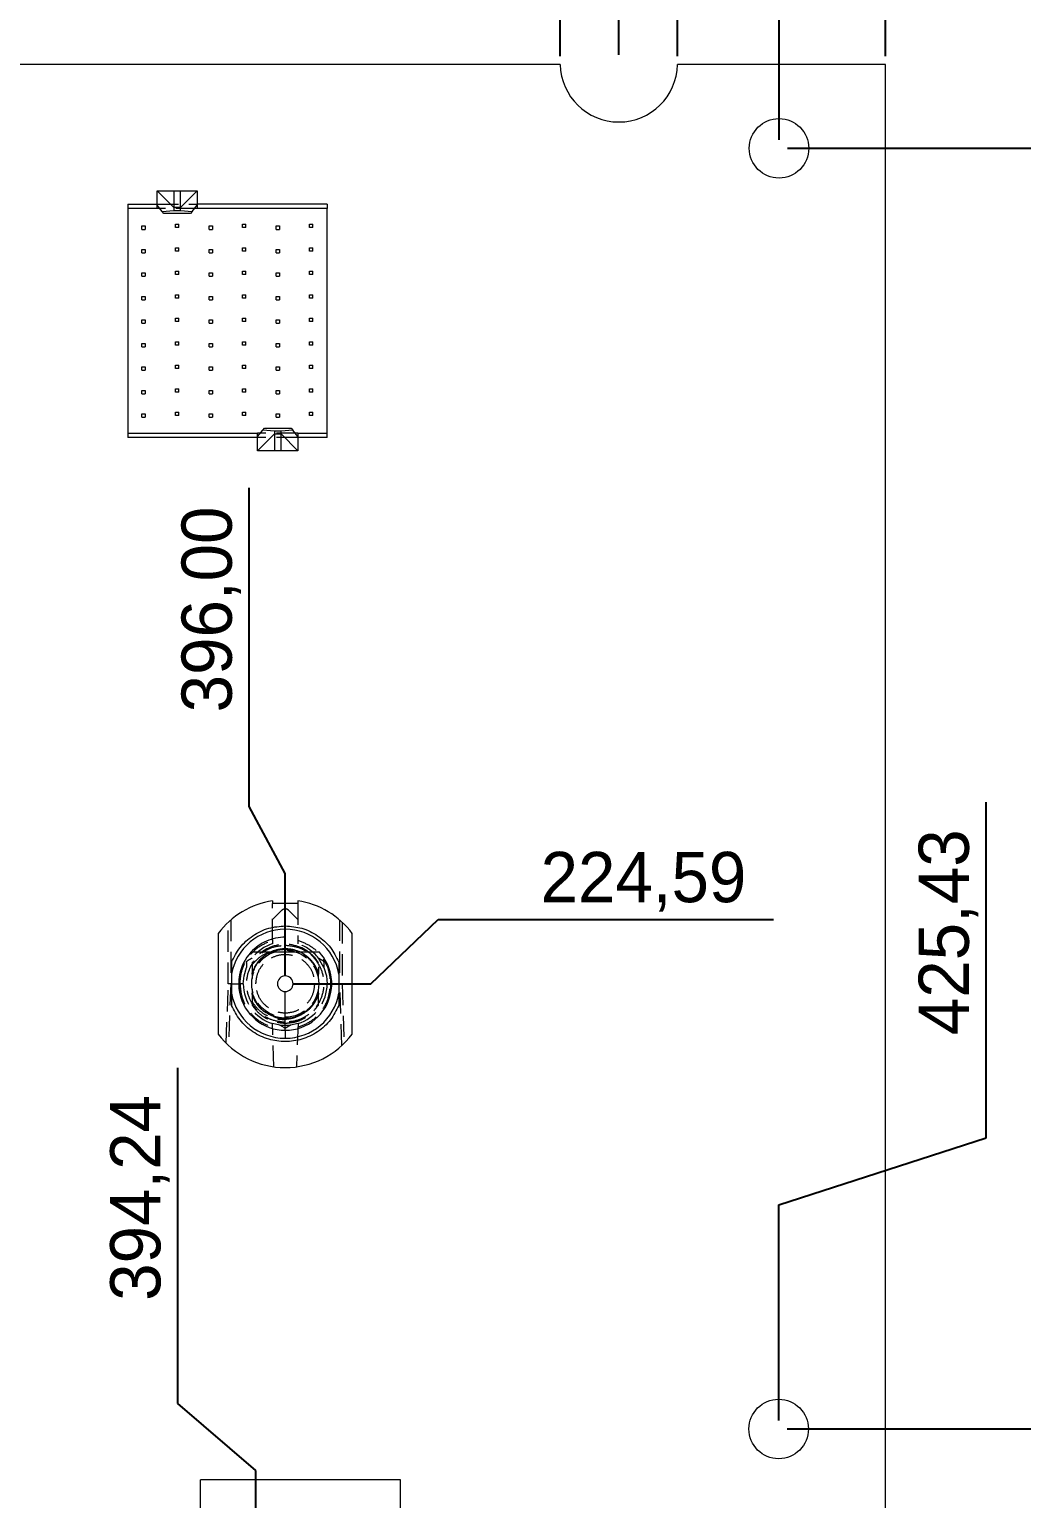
# Model space of a CAD drawing. Header units: millimetres. Extents: x -64 to 530, y -86 to 334.
# Drawn here: x 380.7 to 439.9, y 193.9 to 281.5 of the extents above; entities that cross this region are included whole.
import ezdxf

# ---------------------------------------------------------------- set-up
doc = ezdxf.new("R2010")
doc.units = ezdxf.units.MM
doc.header["$PDSIZE"] = -1
doc.linetypes.add('HIDDEN', pattern=[1.905, 1.27, -0.635])
doc.dimstyles.new('ISO-25', dxfattribs={"dimtxt": 2.5, "dimasz": 2.5, "dimexe": 1.25, "dimexo": 0.625, "dimtad": 1, "dimtxsty": 'Standard', "dimcen": 2.5, "dimadec": 0, "dimazin": 0, "dimtfac": 1, "dimtmove": 0, "dimatfit": 3, "dimfxl": 0, "dimarcsym": 0})

# ---------------------------------------------------------------- blocks, each defined once
blk = doc.blocks.new('*D35')
at = {"color": 0, "lineweight": -2}
for p, q in [((437.684, 297.079), (437.684, 315.579)), ((431.8, 293.079), (437.684, 297.079)), ((431.8, 279.9), (431.8, 293.079))]:
    blk.add_line(p, q, dxfattribs=at)
at = {"layer": 'Defpoints', "color": 0}
for p in [(437.684, 301.079), (431.8, 279.4), (0, 0)]:
    blk.add_point(p, dxfattribs=at)
at = {"color": 0, "insert": (435.434, 308.579), "char_height": 3, "attachment_point": 5, "rotation": 90}
blk.add_mtext('431,80', dxfattribs=at)
blk = doc.blocks.new('*D50')
at = {"color": 0, "lineweight": -2}
for p, q in [((411.281, 297.743), (411.281, 316.243)), ((415.9, 293.743), (411.281, 297.743)), ((415.9, 279.97), (415.9, 293.743))]:
    blk.add_line(p, q, dxfattribs=at)
at = {"layer": 'Defpoints', "color": 0}
for p in [(411.281, 301.743), (415.9, 279.47), (0, 0)]:
    blk.add_point(p, dxfattribs=at)
at = {"color": 0, "insert": (409.031, 309.243), "char_height": 3, "attachment_point": 5, "rotation": 90}
blk.add_mtext('415,90', dxfattribs=at)
blk = doc.blocks.new('*D51')
at = {"color": 0, "lineweight": -2}
for p, q in [((441.42, 274.4), (445.42, 275.871)), ((445.42, 275.871), (464.92, 275.871)), ((425.95, 274.4), (441.42, 274.4))]:
    blk.add_line(p, q, dxfattribs=at)
at = {"layer": 'Defpoints', "color": 0}
for p in [(449.42, 275.871), (425.45, 274.4), (0, 0)]:
    blk.add_point(p, dxfattribs=at)
at = {"color": 0, "insert": (457.42, 278.121), "char_height": 3, "attachment_point": 5}
blk.add_mtext('274,40', dxfattribs=at)
blk = doc.blocks.new('*D52')
at = {"color": 0, "lineweight": -2}
for p, q in [((423.283, 294.998), (423.283, 314.998)), ((425.45, 290.998), (423.283, 294.998)), ((425.45, 274.9), (425.45, 290.998))]:
    blk.add_line(p, q, dxfattribs=at)
at = {"layer": 'Defpoints', "color": 0}
for p in [(423.283, 298.998), (425.45, 274.4), (0, 0)]:
    blk.add_point(p, dxfattribs=at)
at = {"color": 0, "insert": (421.033, 307.248), "char_height": 3, "attachment_point": 5, "rotation": 90}
blk.add_mtext('425,45', dxfattribs=at)
blk = doc.blocks.new('*D53')
at = {"color": 0, "lineweight": -2}
for p, q in [((425.93, 198.05), (448.265, 198.05)), ((448.265, 198.05), (452.265, 194.721)), ((452.265, 194.721), (470.765, 194.721))]:
    blk.add_line(p, q, dxfattribs=at)
at = {"layer": 'Defpoints', "color": 0}
for p in [(425.43, 198.05), (456.265, 194.721), (0, 0)]:
    blk.add_point(p, dxfattribs=at)
at = {"color": 0, "insert": (463.765, 196.971), "char_height": 3, "attachment_point": 5}
blk.add_mtext('198,05', dxfattribs=at)
blk = doc.blocks.new('*D56')
at = {"color": 0, "lineweight": -2}
for p, q in [((437.803, 215.414), (437.803, 235.414)), ((425.43, 211.414), (437.803, 215.414)), ((425.43, 198.55), (425.43, 211.414))]:
    blk.add_line(p, q, dxfattribs=at)
at = {"layer": 'Defpoints', "color": 0}
for p in [(437.803, 219.414), (425.43, 198.05), (0, 0)]:
    blk.add_point(p, dxfattribs=at)
at = {"color": 0, "insert": (435.553, 227.664), "char_height": 3, "attachment_point": 5, "rotation": 90}
blk.add_mtext('425,43', dxfattribs=at)
blk = doc.blocks.new('*D77')
at = {"color": 0, "lineweight": -2}
for p, q in [((404.526, 297.682), (404.526, 316.182)), ((412.401, 293.682), (404.526, 297.682)), ((412.401, 279.9), (412.401, 293.682))]:
    blk.add_line(p, q, dxfattribs=at)
at = {"layer": 'Defpoints', "color": 0}
for p in [(404.526, 301.682), (412.401, 279.4), (0, 0)]:
    blk.add_point(p, dxfattribs=at)
at = {"color": 0, "insert": (402.276, 309.182), "char_height": 3, "attachment_point": 5, "rotation": 90}
blk.add_mtext('412,40', dxfattribs=at)
blk = doc.blocks.new('*D78')
at = {"color": 0, "lineweight": -2}
for p, q in [((417.265, 297.291), (417.265, 315.791)), ((419.399, 293.291), (417.265, 297.291)), ((419.399, 279.9), (419.399, 293.291))]:
    blk.add_line(p, q, dxfattribs=at)
at = {"layer": 'Defpoints', "color": 0}
for p in [(417.265, 301.291), (419.399, 279.4), (0, 0)]:
    blk.add_point(p, dxfattribs=at)
at = {"color": 0, "insert": (415.015, 308.791), "char_height": 3, "attachment_point": 5, "rotation": 90}
blk.add_mtext('419,40', dxfattribs=at)
blk = doc.blocks.new('*D118')
at = {"color": 0, "lineweight": -2}
for p, q in [((389.587, 199.576), (389.587, 219.576)), ((394.242, 195.576), (389.587, 199.576)), ((394.242, 191.725), (394.242, 195.576))]:
    blk.add_line(p, q, dxfattribs=at)
at = {"layer": 'Defpoints', "color": 0}
for p in [(389.587, 203.576), (394.242, 191.225), (0, 0)]:
    blk.add_point(p, dxfattribs=at)
at = {"color": 0, "insert": (387.337, 211.826), "char_height": 3, "attachment_point": 5, "rotation": 90}
blk.add_mtext('394,24', dxfattribs=at)
blk = doc.blocks.new('*D119')
at = {"color": 0, "lineweight": -2}
for p, q in [((393.843, 235.159), (393.843, 254.159)), ((396, 231.159), (393.843, 235.159)), ((396, 225.095), (396, 231.159))]:
    blk.add_line(p, q, dxfattribs=at)
at = {"layer": 'Defpoints', "color": 0}
for p in [(393.843, 239.159), (396, 224.595), (0, 0)]:
    blk.add_point(p, dxfattribs=at)
at = {"color": 0, "insert": (391.593, 246.909), "char_height": 3, "attachment_point": 5, "rotation": 90}
blk.add_mtext('396,00', dxfattribs=at)
blk = doc.blocks.new('*D142')
at = {"color": 0, "lineweight": -2}
for p, q in [((401.115, 224.595), (405.115, 228.426)), ((405.115, 228.426), (425.115, 228.426)), ((396.5, 224.595), (401.115, 224.595))]:
    blk.add_line(p, q, dxfattribs=at)
at = {"layer": 'Defpoints', "color": 0}
for p in [(409.115, 228.426), (396, 224.595), (0, 0)]:
    blk.add_point(p, dxfattribs=at)
at = {"color": 0, "insert": (417.365, 230.676), "char_height": 3, "attachment_point": 5}
blk.add_mtext('224,59', dxfattribs=at)

msp = doc.modelspace()

# ---------------------------------------------------------------- linework, layer by layer
at = {"color": 7, "linetype": 'Continuous', "lineweight": 15}
for p, q in [((412.401, 279.4), (297.399, 279.4)), ((431.8, 279.4), (419.399, 279.4)), ((431.8, 172.97), (431.8, 279.4)), ((388.355, 271.87), (389.355, 271.87)), ((388.355, 271.87), (389.355, 270.87)), ((388.355, 271.02), (388.355, 271.87)), ((389.355, 271.87), (389.755, 271.87)), ((389.355, 271.87), (389.355, 270.87)), ((389.755, 270.87), (389.755, 271.87)), ((389.755, 270.87), (390.755, 271.87)), ((389.755, 271.87), (390.755, 271.87)), ((390.755, 271.87), (390.755, 271.02)), ((386.605, 271.07), (388.355, 271.07)), ((386.605, 271.07), (386.605, 270.82)), ((386.605, 270.82), (386.605, 257.42)), ((388.355, 270.82), (386.605, 270.82)), ((388.66, 270.639), (388.355, 271.02)), ((388.355, 270.82), (388.355, 271.02)), ((388.66, 270.639), (389.355, 270.7)), ((389.755, 270.87), (389.355, 270.87)), ((389.355, 270.87), (389.355, 270.7)), ((389.355, 270.7), (389.755, 270.7)), ((389.755, 270.7), (389.755, 270.87)), ((389.755, 270.7), (390.45, 270.639)), ((390.45, 270.639), (390.755, 271.02)), ((398.505, 271.07), (390.755, 271.07)), ((390.755, 271.02), (390.755, 270.82)), ((398.505, 270.82), (390.755, 270.82)), ((398.505, 271.07), (398.505, 270.82)), ((398.505, 257.42), (398.505, 270.82)), ((388.755, 270.52), (388.66, 270.639)), ((390.355, 270.52), (388.755, 270.52)), ((390.45, 270.639), (390.355, 270.52)), ((394.355, 257.22), (394.66, 257.601)), ((394.66, 257.601), (394.755, 257.72)), ((395.355, 257.54), (394.66, 257.601)), ((394.755, 257.72), (396.355, 257.72)), ((395.355, 257.54), (395.355, 257.37)), ((395.755, 257.54), (395.355, 257.54)), ((396.45, 257.601), (395.755, 257.54)), ((395.755, 257.37), (395.755, 257.54)), ((396.355, 257.72), (396.45, 257.601)), ((396.755, 257.22), (396.45, 257.601)), ((386.605, 257.42), (394.355, 257.42)), ((386.605, 257.42), (386.605, 257.17)), ((394.355, 257.17), (386.605, 257.17)), ((394.355, 257.22), (394.355, 257.42)), ((395.355, 257.37), (394.355, 256.37)), ((394.355, 256.37), (394.355, 257.22)), ((395.355, 257.37), (395.755, 257.37)), ((395.355, 257.37), (395.355, 256.37)), ((396.755, 256.37), (395.755, 257.37)), ((395.755, 256.37), (395.755, 257.37)), ((396.755, 257.42), (398.505, 257.42)), ((396.755, 257.42), (396.755, 257.22)), ((396.755, 257.22), (396.755, 256.37)), ((398.505, 257.17), (396.755, 257.17)), ((398.505, 257.17), (398.505, 257.42)), ((395.355, 256.37), (394.355, 256.37)), ((395.755, 256.37), (395.355, 256.37)), ((396.755, 256.37), (395.755, 256.37)), ((395.25, 229.538), (395.25, 229.37)), ((396.75, 229.538), (396.75, 229.37)), ((396.75, 229.37), (395.25, 229.37)), ((396, 227.845), (396, 227.37)), ((392, 227.595), (392, 221.595)), ((400, 221.595), (400, 227.595)), ((396, 225.06), (396, 226.47)), ((396, 221.82), (396, 224.13)), ((396, 221.82), (396, 221.345)), ((402.878, 195.01), (390.94, 195.01)), ((390.94, 187.517), (390.94, 195.01)), ((402.878, 187.517), (402.878, 195.01))]:
    msp.add_line(p, q, dxfattribs=at)
at = {"color": 7, "linetype": 'HIDDEN', "lineweight": 0}
for p, q in [((388.355, 271.07), (390.755, 271.07)), ((390.755, 270.82), (388.355, 270.82)), ((389.455, 269.87), (389.655, 269.87)), ((389.455, 269.67), (389.455, 269.87)), ((389.655, 269.67), (389.655, 269.87)), ((393.455, 269.67), (393.455, 269.87)), ((393.455, 269.87), (393.655, 269.87)), ((393.655, 269.67), (393.655, 269.87)), ((397.455, 269.87), (397.655, 269.87)), ((397.455, 269.67), (397.455, 269.87)), ((397.655, 269.67), (397.655, 269.87)), ((387.455, 269.57), (387.455, 269.77)), ((387.455, 269.77), (387.655, 269.77)), ((387.455, 269.57), (387.655, 269.57)), ((387.655, 269.77), (387.655, 269.57)), ((389.655, 269.67), (389.455, 269.67)), ((391.455, 269.77), (391.655, 269.77)), ((391.455, 269.57), (391.455, 269.77)), ((391.455, 269.57), (391.655, 269.57)), ((391.655, 269.77), (391.655, 269.57)), ((393.655, 269.67), (393.455, 269.67)), ((395.455, 269.57), (395.455, 269.77)), ((395.455, 269.77), (395.655, 269.77)), ((395.455, 269.57), (395.655, 269.57)), ((395.655, 269.77), (395.655, 269.57)), ((397.655, 269.67), (397.455, 269.67)), ((387.455, 268.17), (387.455, 268.37)), ((387.455, 268.37), (387.655, 268.37)), ((387.455, 268.17), (387.655, 268.17)), ((387.655, 268.37), (387.655, 268.17)), ((389.455, 268.47), (389.655, 268.47)), ((389.455, 268.27), (389.455, 268.47)), ((389.655, 268.27), (389.455, 268.27)), ((389.655, 268.27), (389.655, 268.47)), ((391.455, 268.17), (391.455, 268.37)), ((391.455, 268.37), (391.655, 268.37)), ((391.455, 268.17), (391.655, 268.17)), ((391.655, 268.37), (391.655, 268.17)), ((393.455, 268.47), (393.655, 268.47)), ((393.455, 268.27), (393.455, 268.47)), ((393.655, 268.27), (393.455, 268.27)), ((393.655, 268.27), (393.655, 268.47)), ((395.455, 268.17), (395.455, 268.37)), ((395.455, 268.37), (395.655, 268.37)), ((395.455, 268.17), (395.655, 268.17)), ((395.655, 268.37), (395.655, 268.17)), ((397.455, 268.27), (397.455, 268.47)), ((397.455, 268.47), (397.655, 268.47)), ((397.655, 268.27), (397.455, 268.27)), ((397.655, 268.27), (397.655, 268.47)), ((387.455, 266.77), (387.455, 266.97)), ((387.455, 266.97), (387.655, 266.97)), ((387.455, 266.77), (387.655, 266.77)), ((387.655, 266.97), (387.655, 266.77)), ((389.455, 267.07), (389.655, 267.07)), ((389.455, 266.87), (389.455, 267.07)), ((389.655, 266.87), (389.455, 266.87)), ((389.655, 266.87), (389.655, 267.07)), ((391.455, 266.97), (391.655, 266.97)), ((391.455, 266.77), (391.455, 266.97)), ((391.455, 266.77), (391.655, 266.77)), ((391.655, 266.97), (391.655, 266.77)), ((393.455, 267.07), (393.655, 267.07)), ((393.455, 266.87), (393.455, 267.07)), ((393.655, 266.87), (393.455, 266.87)), ((393.655, 266.87), (393.655, 267.07)), ((395.455, 266.77), (395.455, 266.97)), ((395.455, 266.97), (395.655, 266.97)), ((395.455, 266.77), (395.655, 266.77)), ((395.655, 266.97), (395.655, 266.77)), ((397.455, 266.87), (397.455, 267.07)), ((397.455, 267.07), (397.655, 267.07)), ((397.655, 266.87), (397.455, 266.87)), ((397.655, 266.87), (397.655, 267.07)), ((387.455, 265.57), (387.655, 265.57)), ((387.455, 265.37), (387.455, 265.57)), ((387.655, 265.57), (387.655, 265.37)), ((389.455, 265.67), (389.655, 265.67)), ((389.455, 265.47), (389.455, 265.67)), ((389.655, 265.47), (389.455, 265.47)), ((389.655, 265.47), (389.655, 265.67)), ((391.455, 265.57), (391.655, 265.57)), ((391.455, 265.37), (391.455, 265.57)), ((391.655, 265.57), (391.655, 265.37)), ((393.455, 265.67), (393.655, 265.67)), ((393.455, 265.47), (393.455, 265.67)), ((393.655, 265.47), (393.455, 265.47)), ((393.655, 265.47), (393.655, 265.67)), ((395.455, 265.37), (395.455, 265.57)), ((395.455, 265.57), (395.655, 265.57)), ((395.655, 265.57), (395.655, 265.37)), ((397.455, 265.47), (397.455, 265.67)), ((397.455, 265.67), (397.655, 265.67)), ((397.655, 265.47), (397.455, 265.47)), ((397.655, 265.47), (397.655, 265.67)), ((387.455, 265.37), (387.655, 265.37)), ((391.455, 265.37), (391.655, 265.37)), ((395.455, 265.37), (395.655, 265.37)), ((387.455, 264.17), (387.655, 264.17)), ((387.455, 263.97), (387.455, 264.17)), ((387.455, 263.97), (387.655, 263.97)), ((387.655, 264.17), (387.655, 263.97)), ((389.455, 264.27), (389.655, 264.27)), ((389.455, 264.07), (389.455, 264.27)), ((389.655, 264.07), (389.455, 264.07)), ((389.655, 264.07), (389.655, 264.27)), ((391.455, 264.17), (391.655, 264.17)), ((391.455, 263.97), (391.455, 264.17)), ((391.455, 263.97), (391.655, 263.97)), ((391.655, 264.17), (391.655, 263.97)), ((393.455, 264.27), (393.655, 264.27)), ((393.455, 264.07), (393.455, 264.27)), ((393.655, 264.07), (393.455, 264.07)), ((393.655, 264.07), (393.655, 264.27)), ((395.455, 263.97), (395.455, 264.17)), ((395.455, 264.17), (395.655, 264.17)), ((395.455, 263.97), (395.655, 263.97)), ((395.655, 264.17), (395.655, 263.97)), ((397.455, 264.07), (397.455, 264.27)), ((397.455, 264.27), (397.655, 264.27)), ((397.655, 264.07), (397.455, 264.07)), ((397.655, 264.07), (397.655, 264.27)), ((389.455, 262.87), (389.655, 262.87)), ((389.455, 262.67), (389.455, 262.87)), ((389.655, 262.67), (389.655, 262.87)), ((393.455, 262.87), (393.655, 262.87)), ((393.455, 262.67), (393.455, 262.87)), ((393.655, 262.67), (393.655, 262.87)), ((397.455, 262.67), (397.455, 262.87)), ((397.455, 262.87), (397.655, 262.87)), ((397.655, 262.67), (397.655, 262.87)), ((387.455, 262.77), (387.655, 262.77)), ((387.455, 262.57), (387.455, 262.77)), ((387.455, 262.57), (387.655, 262.57)), ((387.655, 262.77), (387.655, 262.57)), ((389.655, 262.67), (389.455, 262.67)), ((391.455, 262.57), (391.455, 262.77)), ((391.455, 262.77), (391.655, 262.77)), ((391.455, 262.57), (391.655, 262.57)), ((391.655, 262.77), (391.655, 262.57)), ((393.655, 262.67), (393.455, 262.67)), ((395.455, 262.57), (395.455, 262.77)), ((395.455, 262.77), (395.655, 262.77)), ((395.455, 262.57), (395.655, 262.57)), ((395.655, 262.77), (395.655, 262.57)), ((397.655, 262.67), (397.455, 262.67)), ((387.455, 261.37), (387.655, 261.37)), ((387.455, 261.17), (387.455, 261.37)), ((387.455, 261.17), (387.655, 261.17)), ((387.655, 261.37), (387.655, 261.17)), ((389.455, 261.47), (389.655, 261.47)), ((389.455, 261.27), (389.455, 261.47)), ((389.655, 261.27), (389.455, 261.27)), ((389.655, 261.27), (389.655, 261.47)), ((391.455, 261.37), (391.655, 261.37)), ((391.455, 261.17), (391.455, 261.37)), ((391.455, 261.17), (391.655, 261.17)), ((391.655, 261.37), (391.655, 261.17)), ((393.455, 261.47), (393.655, 261.47)), ((393.455, 261.27), (393.455, 261.47)), ((393.655, 261.27), (393.455, 261.27)), ((393.655, 261.27), (393.655, 261.47)), ((395.455, 261.17), (395.455, 261.37)), ((395.455, 261.37), (395.655, 261.37)), ((395.455, 261.17), (395.655, 261.17)), ((395.655, 261.37), (395.655, 261.17)), ((397.455, 261.27), (397.455, 261.47)), ((397.455, 261.47), (397.655, 261.47)), ((397.655, 261.27), (397.455, 261.27)), ((397.655, 261.27), (397.655, 261.47)), ((387.455, 259.77), (387.455, 259.97)), ((387.455, 259.97), (387.655, 259.97)), ((387.455, 259.77), (387.655, 259.77)), ((387.655, 259.97), (387.655, 259.77)), ((389.455, 260.07), (389.655, 260.07)), ((389.455, 259.87), (389.455, 260.07)), ((389.655, 259.87), (389.455, 259.87)), ((389.655, 259.87), (389.655, 260.07)), ((391.455, 259.77), (391.455, 259.97)), ((391.455, 259.97), (391.655, 259.97)), ((391.455, 259.77), (391.655, 259.77)), ((391.655, 259.97), (391.655, 259.77)), ((393.455, 260.07), (393.655, 260.07)), ((393.455, 259.87), (393.455, 260.07)), ((393.655, 259.87), (393.455, 259.87)), ((393.655, 259.87), (393.655, 260.07)), ((395.455, 259.97), (395.655, 259.97)), ((395.455, 259.77), (395.455, 259.97)), ((395.455, 259.77), (395.655, 259.77)), ((395.655, 259.97), (395.655, 259.77)), ((397.455, 259.87), (397.455, 260.07)), ((397.455, 260.07), (397.655, 260.07)), ((397.655, 259.87), (397.455, 259.87)), ((397.655, 259.87), (397.655, 260.07)), ((387.455, 258.57), (387.655, 258.57)), ((387.455, 258.37), (387.455, 258.57)), ((387.655, 258.57), (387.655, 258.37)), ((389.455, 258.47), (389.455, 258.67)), ((389.455, 258.67), (389.655, 258.67)), ((389.655, 258.47), (389.455, 258.47)), ((389.655, 258.47), (389.655, 258.67)), ((391.455, 258.37), (391.455, 258.57)), ((391.455, 258.57), (391.655, 258.57)), ((391.655, 258.57), (391.655, 258.37)), ((393.455, 258.67), (393.655, 258.67)), ((393.455, 258.47), (393.455, 258.67)), ((393.655, 258.47), (393.455, 258.47)), ((393.655, 258.47), (393.655, 258.67)), ((395.455, 258.57), (395.655, 258.57)), ((395.455, 258.37), (395.455, 258.57)), ((395.655, 258.57), (395.655, 258.37)), ((397.455, 258.47), (397.455, 258.67)), ((397.455, 258.67), (397.655, 258.67)), ((397.655, 258.47), (397.455, 258.47)), ((397.655, 258.47), (397.655, 258.67)), ((387.455, 258.37), (387.655, 258.37)), ((391.455, 258.37), (391.655, 258.37)), ((395.455, 258.37), (395.655, 258.37)), ((396.755, 257.42), (394.355, 257.42)), ((396.755, 257.17), (394.355, 257.17)), ((395.25, 227.189), (395.25, 229.37)), ((395.25, 228.43), (395.823, 229.003)), ((396.177, 229.003), (396.75, 228.43)), ((396.75, 229.37), (396.75, 227.189)), ((392.606, 224.595), (392.606, 228.266)), ((392.75, 228.395), (392.75, 225.245)), ((399.25, 225.245), (399.25, 228.395)), ((399.394, 228.266), (399.394, 224.595)), ((397.398, 226.484), (397.975, 225.869)), ((398.308, 225.555), (397.986, 226.114)), ((394.025, 225.869), (394.025, 224.91)), ((394.025, 225.596), (394.025, 225.246)), ((394.187, 225.561), (394.025, 225.246)), ((394.025, 225.161), (394.173, 225.474)), ((397.681, 225.818), (397.975, 225.246)), ((397.681, 225.818), (397.975, 225.246)), ((397.815, 225.5), (397.975, 225.161)), ((397.975, 225.246), (397.851, 225.487)), ((397.975, 225.596), (397.975, 225.246)), ((397.975, 224.91), (397.975, 225.161)), ((392.482, 221.042), (392.606, 224.595)), ((392.75, 224.595), (392.606, 224.595)), ((392.75, 224.595), (392.621, 220.909)), ((392.75, 224.595), (393.3, 224.595)), ((393.5, 224.595), (393.3, 224.595)), ((394.025, 224.28), (394.025, 223.522)), ((397.975, 224.029), (397.975, 224.28)), ((398.7, 224.595), (398.5, 224.595)), ((398.7, 224.595), (399.25, 224.595)), ((399.379, 220.909), (399.25, 224.595)), ((399.25, 224.595), (399.394, 224.595)), ((399.394, 224.595), (399.518, 221.042)), ((394.287, 223.472), (394.025, 224.029)), ((394.287, 223.472), (394.025, 224.029)), ((394.025, 223.944), (394.025, 223.321)), ((394.025, 223.944), (394.232, 223.541)), ((397.975, 224.029), (397.614, 223.324)), ((397.975, 223.944), (397.711, 223.43)), ((397.711, 223.43), (397.975, 223.944)), ((397.975, 223.944), (397.711, 223.43)), ((397.975, 224.029), (397.724, 223.497)), ((397.975, 224.029), (397.724, 223.497)), ((397.745, 223.497), (397.975, 223.944)), ((397.975, 223.321), (397.975, 223.944)), ((398.725, 224.071), (398.725, 224.071)), ((394.025, 223.321), (394.254, 223.048)), ((394.96, 222.794), (395.321, 222.636)), ((397.769, 223.076), (397.975, 223.321)), ((395.325, 219.641), (395.235, 222.215)), ((395.677, 222.116), (395.235, 222.215)), ((395.511, 222.306), (396, 222.245)), ((395.95, 221.958), (395.677, 222.116)), ((395.677, 222.116), (396.323, 222.116)), ((396, 222.245), (396.223, 222.273)), ((396.323, 222.116), (396.05, 221.958)), ((396.765, 222.215), (396.323, 222.116)), ((396.765, 222.215), (396.675, 219.641))]:
    msp.add_line(p, q, dxfattribs=at)
at = {"color": 7, "linetype": 'HIDDEN', "lineweight": 0, "flags": 128}
for points in [[(395.224, 226.524), (395.253, 226.528), (395.261, 226.528), (395.263, 226.528), (395.264, 226.527), (395.264, 226.527), (395.264, 226.527), (395.264, 226.527), (395.264, 226.527), (395.264, 226.527), (395.264, 226.527), (395.264, 226.527), (395.264, 226.527), (395.264, 226.527), (395.264, 226.528), (395.264, 226.528), (395.264, 226.528), (395.264, 226.528), (395.264, 226.528), (395.264, 226.528), (395.264, 226.527), (395.264, 226.527), (395.264, 226.527), (395.264, 226.527), (395.264, 226.527), (395.264, 226.527), (395.264, 226.527), (395.264, 226.527), (395.264, 226.527), (395.264, 226.526), (395.264, 226.526), (395.261, 226.523), (395.131, 226.459), (394.968, 226.372)], [(393.5, 224.595), (393.544, 225.061), (393.692, 225.555)], [(394.025, 225.869), (394.025, 225.869)], [(394.025, 225.869), (394.025, 225.869)], [(394.025, 225.869), (394.025, 225.869)], [(394.025, 225.869), (394.025, 225.869)], [(394.025, 225.869), (394.025, 225.869)], [(394.025, 225.869), (394.025, 225.869)], [(394.025, 225.869), (394.025, 225.869)], [(394.025, 225.869), (394.025, 225.869)], [(397.975, 225.869), (397.975, 225.869)], [(397.975, 225.161), (397.975, 225.161)], [(397.975, 225.161), (397.975, 225.161)], [(397.975, 225.161), (397.975, 225.161)], [(397.975, 225.161), (397.975, 225.161)], [(397.975, 225.161), (397.975, 225.161)], [(398.308, 225.555), (398.456, 225.061), (398.5, 224.595)], [(394.025, 224.91), (394.025, 224.91)], [(394.025, 224.28), (394.025, 224.28)], [(394.221, 223.568), (394.221, 223.568)], [(397.975, 224.029), (397.975, 224.029)], [(397.975, 224.029), (397.975, 224.029)], [(397.975, 224.029), (397.975, 224.029)], [(397.975, 224.029), (397.975, 224.029)], [(397.975, 224.029), (397.975, 224.029)], [(397.975, 224.029), (397.975, 224.029)], [(397.975, 224.029), (397.975, 224.029)], [(397.975, 224.029), (397.975, 224.029)], [(394.025, 223.321), (394.025, 223.321)], [(394.025, 223.321), (394.025, 223.321)], [(394.025, 223.321), (394.025, 223.321)], [(394.025, 223.321), (394.025, 223.321)], [(394.025, 223.321), (394.025, 223.321)], [(394.025, 223.321), (394.025, 223.321)], [(394.025, 223.321), (394.025, 223.321)], [(394.973, 222.816), (394.973, 222.816)], [(397.975, 223.321), (397.975, 223.321)]]:
    msp.add_lwpolyline(points, dxfattribs=at)
at = {"color": 7, "linetype": 'Continuous', "lineweight": 15}
for centre in [(425.45, 274.4), (425.43, 198.05)]:
    msp.add_circle(centre, 1.775, dxfattribs=at)
at = {"color": 7, "linetype": 'HIDDEN', "lineweight": 0}
msp.add_circle((396, 224.595), 2, dxfattribs=at)
at = {"color": 7, "linetype": 'Continuous', "lineweight": 15}
for centre, radius, start, end in [((415.9, 279.47), 3.5, 181.14599, 358.85401), ((396, 224.595), 5, 98.62693, 143.1301), ((396, 224.595), 5, 36.8699, 81.37307), ((396, 224.595), 3.25, 90, 169.93673), ((396, 224.595), 3.25, 10.06327, 90), ((396, 224.595), 2.775, 137.49336, 169.10705), ((396, 224.595), 2.775, 10.89324, 42.50663), ((396, 224.595), 2.775, 169.10668, 190.89376), ((396, 224.595), 2.775, 349.10676, 10.89295), ((396, 224.595), 0.465, 90, 270), ((396, 224.595), 0.465, 270, 90), ((396, 224.595), 3.25, 190.06327, 270), ((396, 224.595), 2.775, 190.89295, 270), ((396, 224.595), 2.775, 270, 349.10705), ((396, 224.595), 3.25, 270, 349.93673), ((396, 224.595), 5, 216.8699, 323.1301)]:
    msp.add_arc(centre, radius, start, end, dxfattribs=at)
at = {"color": 7, "linetype": 'HIDDEN', "lineweight": 0}
for radius, start, end in [(2.5, 107.4576, 142.57976), (2.35, 53.50581, 147.18508), (2.5, 37.42024, 72.5424), (2.5, 180, 252.18431), (2.5, 287.81569, 0)]:
    msp.add_arc((396, 224.595), radius, start, end, dxfattribs=at)
for points, knots in [([(395.823, 229.003), (395.849, 229.024), (395.901, 229.065), (396, 229.082), (396.099, 229.065), (396.151, 229.024), (396.177, 229.003)], [0, 0, 0, 0, 0.250001, 0.499981, 0.749999, 1, 1, 1, 1]), ([(393.3, 224.595), (393.326, 224.878), (393.379, 225.458), (393.807, 226.244), (394.443, 226.873), (394.986, 227.085), (395.25, 227.189)], [0, 0, 0, 0, 0.243393, 0.499999, 0.756606, 1, 1, 1, 1]), ([(396, 222.295), (395.711, 222.326), (395.264, 222.374), (394.728, 222.66), (394.363, 222.957), (394.064, 223.323), (393.786, 223.859), (393.644, 224.595), (393.786, 225.331), (394.063, 225.867), (394.362, 226.233), (394.728, 226.53), (395.264, 226.816), (395.711, 226.864), (396, 226.895)], [0, 0, 0, 0, 0.11972, 0.184823, 0.25, 0.315102, 0.380279, 0.500001, 0.619722, 0.684824, 0.75, 0.815103, 0.88028, 1, 1, 1, 1]), ([(395.25, 227.189), (395.25, 227.161), (395.25, 227.106), (395.25, 227.038), (395.25, 226.988), (395.25, 226.983), (395.25, 226.98)], [0, 0, 0, 0, 0.258623, 0.51362, 0.756091, 1, 1, 1, 1]), ([(396, 226.895), (396.289, 226.864), (396.736, 226.816), (397.272, 226.53), (397.637, 226.233), (397.936, 225.867), (398.214, 225.331), (398.356, 224.595), (398.214, 223.859), (397.937, 223.323), (397.638, 222.957), (397.272, 222.66), (396.736, 222.374), (396.289, 222.326), (396, 222.295)], [0, 0, 0, 0, 0.119722, 0.184824, 0.250001, 0.315103, 0.380279, 0.5, 0.619721, 0.684824, 0.749999, 0.815102, 0.880278, 1, 1, 1, 1]), ([(396.75, 227.189), (397.014, 227.085), (397.557, 226.873), (398.193, 226.244), (398.621, 225.458), (398.674, 224.878), (398.7, 224.595)], [0, 0, 0, 0, 0.243394, 0.500001, 0.756608, 1, 1, 1, 1]), ([(396.75, 227.189), (396.75, 227.161), (396.75, 227.106), (396.75, 227.038), (396.75, 226.988), (396.75, 226.983), (396.75, 226.98)], [0, 0, 0, 0, 0.258106, 0.512594, 0.755596, 1, 1, 1, 1]), ([(394.015, 226.114), (394.014, 226.114), (394.011, 226.112), (393.99, 226.1), (393.938, 226.07), (393.851, 226.02), (393.78, 225.979), (393.742, 225.957)], [0, 0, 0, 0, 0.074116, 0.154924, 0.359907, 0.653711, 1, 1, 1, 1]), ([(397.238, 226.261), (397.232, 226.267), (397.073, 226.427), (396.641, 226.595), (396.003, 226.712), (395.348, 226.605), (394.764, 226.307), (394.285, 225.846), (394.112, 225.446), (394.025, 225.246)], [0, 0, 0, 0, 0.006977, 0.17248, 0.337983, 0.503489, 0.668991, 0.834497, 1, 1, 1, 1]), ([(397.53, 225.97), (397.431, 226.08), (397.187, 226.35), (396.648, 226.603), (396.001, 226.71), (395.348, 226.606), (394.764, 226.307), (394.285, 225.846), (394.112, 225.446), (394.025, 225.246)], [0, 0, 0, 0, 0.101377, 0.251148, 0.40092, 0.550688, 0.700459, 0.85023, 1, 1, 1, 1]), ([(394.025, 225.246), (394.112, 225.446), (394.285, 225.846), (394.764, 226.307), (395.348, 226.606), (396.001, 226.71), (396.647, 226.602), (397.16, 226.368), (397.384, 226.123), (397.461, 226.039)], [0, 0, 0, 0, 0.153218, 0.306435, 0.459656, 0.612872, 0.766091, 0.919308, 1, 1, 1, 1]), ([(394.025, 225.246), (394.112, 225.446), (394.285, 225.846), (394.764, 226.307), (395.348, 226.606), (396.001, 226.71), (396.648, 226.603), (397.191, 226.348), (397.438, 226.073), (397.54, 225.96)], [0, 0, 0, 0, 0.149286, 0.298575, 0.447861, 0.597148, 0.746437, 0.895723, 1, 1, 1, 1]), ([(394.025, 225.246), (394.112, 225.446), (394.285, 225.846), (394.764, 226.307), (395.348, 226.606), (396.001, 226.71), (396.648, 226.603), (397.188, 226.35), (397.433, 226.078), (397.532, 225.968)], [0, 0, 0, 0, 0.149668, 0.299337, 0.449008, 0.598676, 0.748348, 0.898016, 1, 1, 1, 1]), ([(397.975, 225.246), (397.888, 225.446), (397.715, 225.846), (397.236, 226.307), (396.652, 226.606), (396, 226.709), (395.348, 226.606), (394.764, 226.307), (394.285, 225.846), (394.112, 225.446), (394.025, 225.246)], [0, 0, 0, 0, 0.124999, 0.25, 0.374999, 0.499998, 0.625001, 0.749999, 0.875, 1, 1, 1, 1]), ([(394.025, 225.161), (394.106, 225.368), (394.268, 225.782), (394.744, 226.264), (395.336, 226.578), (396, 226.685), (396.664, 226.578), (397.256, 226.264), (397.732, 225.782), (397.894, 225.368), (397.975, 225.161)], [0, 0, 0, 0, 0.125001, 0.25, 0.374999, 0.499999, 0.625001, 0.749999, 0.875, 1, 1, 1, 1]), ([(394.025, 225.161), (394.106, 225.368), (394.268, 225.782), (394.744, 226.264), (395.336, 226.578), (396, 226.685), (396.664, 226.578), (397.256, 226.264), (397.732, 225.782), (397.894, 225.368), (397.975, 225.161)], [0, 0, 0, 0, 0.125, 0.25, 0.374999, 0.499998, 0.625, 0.749999, 0.874999, 1, 1, 1, 1]), ([(394.025, 225.161), (394.106, 225.368), (394.268, 225.782), (394.744, 226.264), (395.336, 226.578), (396, 226.685), (396.664, 226.578), (397.256, 226.264), (397.732, 225.782), (397.894, 225.368), (397.975, 225.161)], [0, 0, 0, 0, 0.125, 0.25, 0.374999, 0.499999, 0.625001, 0.75, 0.875, 1, 1, 1, 1]), ([(394.025, 225.734), (394.178, 225.901), (394.483, 226.235), (394.936, 226.449), (395.188, 226.515), (395.224, 226.524)], [0, 0, 0, 0, 0.461833, 0.924147, 1, 1, 1, 1]), ([(394.25, 224.595), (394.276, 224.824), (394.329, 225.282), (394.734, 225.865), (395.312, 226.254), (396, 226.391), (396.688, 226.254), (397.266, 225.865), (397.671, 225.282), (397.724, 224.824), (397.75, 224.595)], [0, 0, 0, 0, 0.125, 0.249999, 0.375, 0.499999, 0.625001, 0.749999, 0.875, 1, 1, 1, 1]), ([(397.562, 225.93), (397.475, 226.022), (397.374, 226.13), (397.26, 226.234), (397.24, 226.256), (397.237, 226.263), (397.236, 226.265), (397.236, 226.266), (397.237, 226.267), (397.237, 226.267)], [0, 0, 0, 0, 0.805368, 0.945979, 0.982699, 0.993243, 0.996929, 0.998514, 1, 1, 1, 1]), ([(397.237, 226.267), (397.399, 226.125), (397.725, 225.842), (397.892, 225.445), (397.975, 225.246)], [0, 0, 0, 0, 0.499998, 1, 1, 1, 1]), ([(397.975, 225.869), (397.861, 226.03), (397.696, 226.264), (397.46, 226.421), (397.387, 226.47)], [0, 0, 0, 0, 0.690825, 1, 1, 1, 1]), ([(397.461, 226.039), (397.538, 225.97), (397.776, 225.755), (397.895, 225.452), (397.975, 225.246)], [0, 0, 0, 0, 0.321275, 1, 1, 1, 1]), ([(398.258, 225.957), (398.187, 225.998), (398.093, 226.052), (398.01, 226.1), (397.989, 226.112), (397.987, 226.114), (397.986, 226.114)], [0, 0, 0, 0, 0.638717, 0.843753, 0.925003, 1, 1, 1, 1]), ([(393.692, 225.87), (393.692, 225.879), (393.694, 225.896), (393.704, 225.92), (393.72, 225.942), (393.734, 225.952), (393.742, 225.957)], [0, 0, 0, 0, 0.250797, 0.500019, 0.749188, 1, 1, 1, 1]), ([(393.692, 225.87), (393.692, 225.788), (393.692, 225.68), (393.692, 225.583), (393.692, 225.558), (393.692, 225.556), (393.692, 225.555)], [0, 0, 0, 0, 0.638683, 0.843738, 0.924995, 1, 1, 1, 1]), ([(394.025, 225.161), (394.025, 225.161), (394.025, 225.162), (394.025, 225.169), (394.025, 225.196), (394.025, 225.224), (394.025, 225.246)], [0, 0, 0, 0, 0.068922, 0.145486, 0.344964, 1, 1, 1, 1]), ([(394.025, 225.161), (394.025, 225.161), (394.025, 225.162), (394.025, 225.169), (394.025, 225.196), (394.025, 225.224), (394.025, 225.246)], [0, 0, 0, 0, 0.068839, 0.145336, 0.344655, 1, 1, 1, 1]), ([(397.975, 225.161), (397.927, 225.3), (397.83, 225.579), (397.651, 225.813), (397.562, 225.93)], [0, 0, 0, 0, 0.499995, 1, 1, 1, 1]), ([(397.975, 225.246), (397.975, 225.224), (397.975, 225.196), (397.975, 225.169), (397.975, 225.162), (397.975, 225.161), (397.975, 225.161)], [0, 0, 0, 0, 0.659472, 0.855342, 0.930509, 1, 1, 1, 1]), ([(398.258, 225.957), (398.266, 225.952), (398.28, 225.942), (398.296, 225.92), (398.306, 225.896), (398.308, 225.879), (398.308, 225.87)], [0, 0, 0, 0, 0.250821, 0.499999, 0.749175, 1, 1, 1, 1]), ([(398.308, 225.87), (398.308, 225.788), (398.308, 225.68), (398.308, 225.583), (398.308, 225.558), (398.308, 225.556), (398.308, 225.555)], [0, 0, 0, 0, 0.638712, 0.843743, 0.924997, 1, 1, 1, 1]), ([(393.3, 224.595), (393.326, 224.313), (393.378, 223.734), (393.804, 222.949), (394.438, 222.32), (394.979, 222.107), (395.242, 222.003)], [0, 0, 0, 0, 0.243424, 0.500001, 0.756578, 1, 1, 1, 1]), ([(397.75, 224.595), (397.724, 224.366), (397.671, 223.908), (397.266, 223.325), (396.688, 222.936), (396, 222.799), (395.312, 222.936), (394.734, 223.325), (394.329, 223.908), (394.276, 224.366), (394.25, 224.595)], [0, 0, 0, 0, 0.125, 0.250001, 0.375, 0.500001, 0.625, 0.750001, 0.875, 1, 1, 1, 1]), ([(396.758, 222.003), (397.021, 222.107), (397.562, 222.32), (398.196, 222.949), (398.622, 223.734), (398.674, 224.313), (398.7, 224.595)], [0, 0, 0, 0, 0.243422, 0.499999, 0.756577, 1, 1, 1, 1]), ([(394.025, 223.944), (394.025, 223.966), (394.025, 223.994), (394.025, 224.021), (394.025, 224.028), (394.025, 224.029), (394.025, 224.029)], [0, 0, 0, 0, 0.659285, 0.855239, 0.930487, 1, 1, 1, 1]), ([(394.025, 223.944), (394.025, 223.966), (394.025, 223.994), (394.025, 224.021), (394.025, 224.028), (394.025, 224.029), (394.025, 224.029)], [0, 0, 0, 0, 0.659593, 0.855435, 0.930571, 1, 1, 1, 1]), ([(397.614, 223.324), (397.486, 223.185), (397.23, 222.909), (396.721, 222.645), (396.167, 222.521), (395.599, 222.554), (395.06, 222.739), (394.595, 223.063), (394.224, 223.499), (394.091, 223.852), (394.025, 224.029)], [0, 0, 0, 0, 0.124999, 0.250001, 0.375, 0.500001, 0.624999, 0.750001, 0.875001, 1, 1, 1, 1]), ([(394.025, 223.944), (394.08, 223.807), (394.189, 223.532), (394.459, 223.176), (394.793, 222.882), (395.182, 222.666), (395.608, 222.537), (396.051, 222.501), (396.494, 222.555), (396.768, 222.667), (396.905, 222.723)], [0, 0, 0, 0, 0.125, 0.25, 0.375001, 0.5, 0.625003, 0.750002, 0.875, 1, 1, 1, 1]), ([(397.975, 223.944), (397.888, 223.744), (397.715, 223.344), (397.236, 222.883), (396.652, 222.584), (396, 222.481), (395.348, 222.584), (394.764, 222.883), (394.285, 223.344), (394.112, 223.744), (394.025, 223.944)], [0, 0, 0, 0, 0.124999, 0.249999, 0.374999, 0.499999, 0.625001, 0.75, 0.875001, 1, 1, 1, 1]), ([(394.025, 223.522), (394.142, 223.359), (394.375, 223.036), (394.868, 222.695), (395.419, 222.481), (395.807, 222.471), (396, 222.466)], [0, 0, 0, 0, 0.255054, 0.506742, 0.755059, 1, 1, 1, 1]), ([(396.829, 222.712), (396.962, 222.771), (397.295, 222.919), (397.713, 223.348), (397.888, 223.746), (397.975, 223.944)], [0, 0, 0, 0, 0.252268, 0.626132, 1, 1, 1, 1]), ([(397.975, 224.029), (397.897, 223.819), (397.754, 223.433), (397.45, 223.158), (397.311, 223.032)], [0, 0, 0, 0, 0.544498, 1, 1, 1, 1]), ([(397.975, 223.944), (397.892, 223.74), (397.753, 223.396), (397.475, 223.152), (397.362, 223.052)], [0, 0, 0, 0, 0.592113, 1, 1, 1, 1]), ([(397.975, 224.029), (397.975, 224.029), (397.975, 224.028), (397.975, 224.021), (397.975, 223.994), (397.975, 223.966), (397.975, 223.944)], [0, 0, 0, 0, 0.068867, 0.145392, 0.344884, 1, 1, 1, 1]), ([(397.975, 224.029), (397.975, 224.029), (397.975, 224.028), (397.975, 224.021), (397.975, 223.994), (397.975, 223.966), (397.975, 223.944)], [0, 0, 0, 0, 0.068951, 0.145592, 0.345135, 1, 1, 1, 1]), ([(394.025, 223.321), (394.143, 223.165), (394.378, 222.851), (394.865, 222.513), (395.413, 222.287), (395.804, 222.259), (396, 222.245)], [0, 0, 0, 0, 0.250002, 0.500003, 0.750001, 1, 1, 1, 1]), ([(396, 222.245), (396.196, 222.259), (396.587, 222.287), (397.135, 222.513), (397.622, 222.851), (397.857, 223.165), (397.975, 223.321)], [0, 0, 0, 0, 0.250005, 0.500003, 0.749999, 1, 1, 1, 1]), ([(396.905, 222.723), (396.762, 222.654), (396.475, 222.518), (396.159, 222.483), (396, 222.466)], [0, 0, 0, 0, 0.497055, 1, 1, 1, 1]), ([(396.905, 222.723), (397.039, 222.805), (397.306, 222.969), (397.511, 223.206), (397.614, 223.324)], [0, 0, 0, 0, 0.502463, 1, 1, 1, 1]), ([(396.05, 221.958), (396.042, 221.955), (396.026, 221.947), (396, 221.944), (395.974, 221.947), (395.958, 221.955), (395.95, 221.958)], [0, 0, 0, 0, 0.250063, 0.500071, 0.749937, 1, 1, 1, 1])]:
    msp.add_open_spline(points, degree=3, knots=knots, dxfattribs=at)
at = {"color": 7, "linetype": 'Continuous', "lineweight": 15}
for points, knots in [([(392.8, 225.884), (392.951, 226.184), (393.26, 226.797), (394.045, 227.495), (394.987, 227.961), (395.671, 228.017), (396.006, 228.045)], [0, 0, 0, 0, 0.244391, 0.5, 0.755609, 1, 1, 1, 1]), ([(396.006, 228.045), (396.34, 228.016), (397.022, 227.958), (397.959, 227.492), (398.741, 226.795), (399.049, 226.183), (399.2, 225.884)], [0, 0, 0, 0, 0.244423, 0.5, 0.755576, 1, 1, 1, 1]), ([(396, 227.37), (395.808, 227.359), (395.425, 227.336), (394.876, 227.151), (394.368, 226.871), (394.092, 226.604), (393.954, 226.47)], [0, 0, 0, 0, 0.249998, 0.499999, 0.750002, 1, 1, 1, 1]), ([(396, 226.47), (395.805, 226.47), (395.301, 226.47), (394.619, 226.47), (394.17, 226.47), (393.954, 226.47)], [0, 0, 0, 0, 0.246521, 0.63814, 1, 1, 1, 1]), ([(398.046, 226.47), (397.608, 226.47), (397.005, 226.47), (396.216, 226.47), (396, 226.47)], [0, 0, 0, 0, 0.725753, 1, 1, 1, 1]), ([(392.8, 225.884), (392.8, 225.75), (392.8, 225.576), (392.8, 225.382), (392.8, 225.301), (392.8, 225.247), (392.8, 225.208), (392.8, 225.181), (392.8, 225.167), (392.8, 225.163), (392.8, 225.163), (392.8, 225.163)], [0, 0, 0, 0, 0.52193, 0.67471, 0.77964, 0.851727, 0.901663, 0.954568, 0.975882, 0.993095, 1, 1, 1, 1]), ([(392.8, 225.163), (392.8, 224.987), (392.8, 224.635), (392.8, 224.241), (392.8, 224.049), (392.8, 224.027)], [0, 0, 0, 0, 0.469102, 0.939618, 1, 1, 1, 1]), ([(393.275, 225.119), (393.275, 224.829), (393.275, 224.476), (393.275, 224.132), (393.275, 224.071)], [0, 0, 0, 0, 0.821493, 1, 1, 1, 1]), ([(398.725, 224.071), (398.725, 224.361), (398.725, 224.714), (398.725, 225.058), (398.725, 225.119)], [0, 0, 0, 0, 0.821488, 1, 1, 1, 1]), ([(399.2, 225.884), (399.2, 225.75), (399.2, 225.576), (399.2, 225.382), (399.2, 225.301), (399.2, 225.247), (399.2, 225.208), (399.2, 225.181), (399.2, 225.167), (399.2, 225.163), (399.2, 225.163), (399.2, 225.163)], [0, 0, 0, 0, 0.52193, 0.67471, 0.77964, 0.851727, 0.901663, 0.954568, 0.975882, 0.993095, 1, 1, 1, 1]), ([(399.2, 225.163), (399.2, 224.987), (399.2, 224.635), (399.2, 224.241), (399.2, 224.049), (399.2, 224.027)], [0, 0, 0, 0, 0.469102, 0.939618, 1, 1, 1, 1]), ([(392.8, 224.027), (392.8, 224.027), (392.8, 224.025), (392.8, 224.014), (392.8, 223.97), (392.8, 223.774), (392.8, 223.54), (392.8, 223.344), (392.8, 223.306)], [0, 0, 0, 0, 0.01693, 0.039301, 0.081695, 0.236199, 0.852161, 1, 1, 1, 1]), ([(399.2, 224.027), (399.2, 224.027), (399.2, 224.025), (399.2, 224.014), (399.2, 223.97), (399.2, 223.774), (399.2, 223.54), (399.2, 223.344), (399.2, 223.306)], [0, 0, 0, 0, 0.01693, 0.039301, 0.081695, 0.236199, 0.852161, 1, 1, 1, 1]), ([(399.2, 223.306), (399.049, 223.007), (398.74, 222.395), (397.957, 221.693), (397.017, 221.244), (396, 221.096), (394.983, 221.244), (394.043, 221.693), (393.26, 222.395), (392.951, 223.007), (392.8, 223.306)], [0, 0, 0, 0, 0.122204, 0.250001, 0.377796, 0.500001, 0.622204, 0.749999, 0.877796, 1, 1, 1, 1])]:
    msp.add_open_spline(points, degree=3, knots=knots, dxfattribs=at)

# ---------------------------------------------------------------- dimensions: what is measured, and where the dimension line sits
for feature_location, offset, dtype, picture, middle in [((415.9, 279.47), (-4.619, 22.273), 1, '*D50', (409.031, 309.243)), ((412.401, 279.4), (-7.875, 22.282), 1, '*D77', (402.276, 309.182)), ((419.399, 279.4), (-2.134, 21.891), 1, '*D78', (415.015, 308.791)), ((431.8, 279.4), (5.884, 21.679), 1, '*D35', (435.434, 308.579)), ((425.45, 274.4), (-2.167, 24.598), 1, '*D52', (421.033, 307.248)), ((425.45, 274.4), (23.97, 1.471), 0, '*D51', (457.42, 278.121)), ((396, 224.595), (-2.157, 14.564), 1, '*D119', (391.593, 246.909)), ((425.43, 198.05), (12.373, 21.364), 1, '*D56', (435.553, 227.664)), ((396, 224.59499), (13.11539, 3.83088), 0, '*D142', (417.3654, 230.67587)), ((394.242, 191.225), (-4.655, 12.351), 1, '*D118', (387.337, 211.826)), ((425.43, 198.05), (30.835, -3.329), 0, '*D53', (463.765, 196.971))]:
    dim = msp.add_ordinate_dim(feature_location=feature_location, offset=offset, dtype=dtype, origin=(0, 0), dimstyle='ISO-25', override={"dimtxt": 3, "dimasz": 2, "dimexe": 0.5, "dimexo": 0.5, "dimgap": 0.5, "dimzin": 0, "dimadec": 2, "dimtzin": 0})
    dim.commit()
    dim.dimension.update_dxf_attribs({"geometry": picture, "text_midpoint": middle})

doc.saveas('drawing.dxf')
